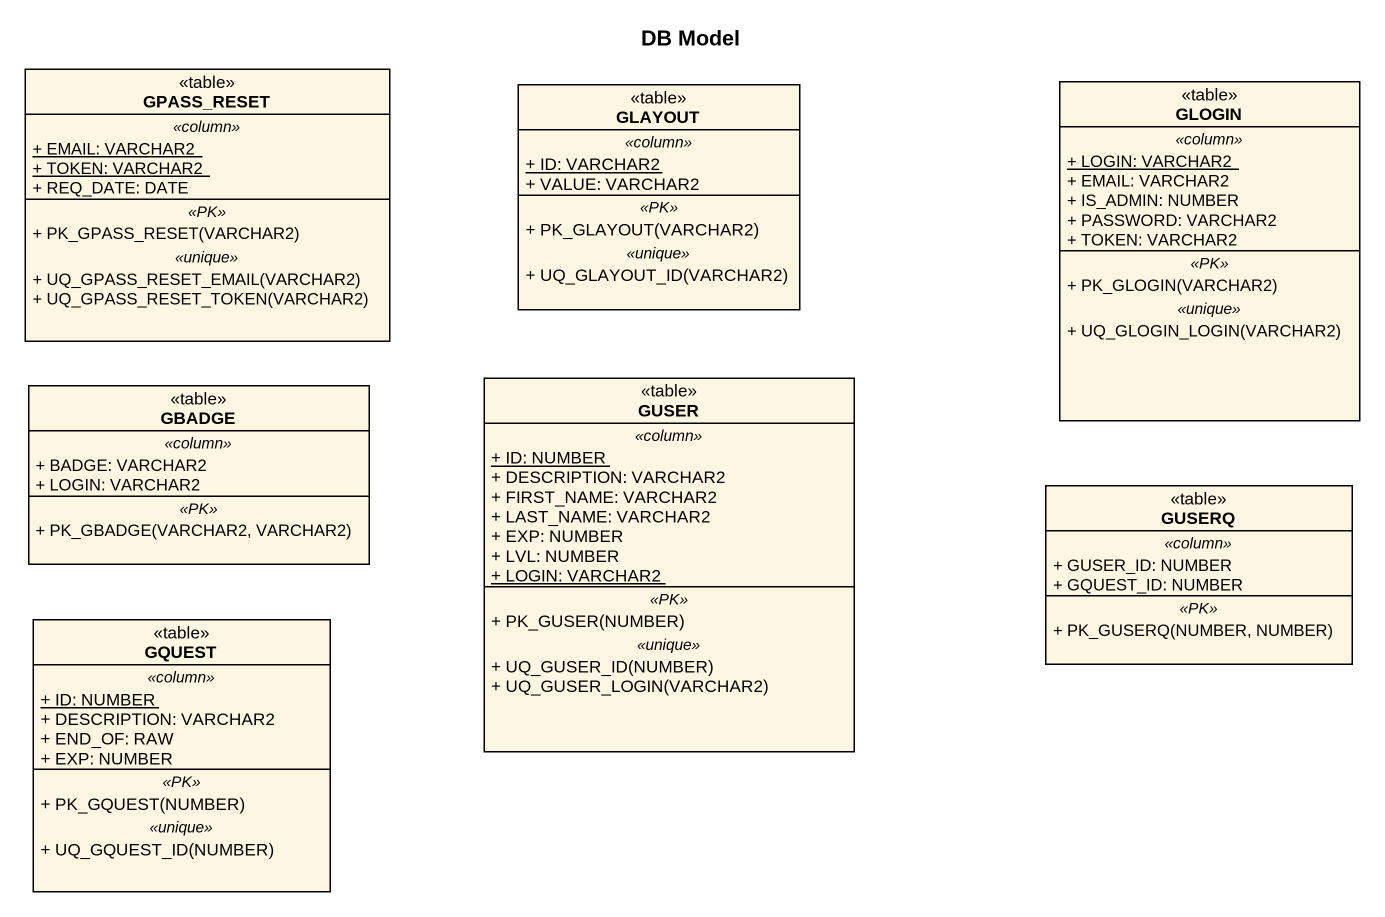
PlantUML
@startuml
title DB Model
hide circle
hide empty members
skinparam classAttributeIconSize 0
class GPASS_RESET <<table>> {
  .. <<column>> ..
  {static} + EMAIL: VARCHAR2
  {static} + TOKEN: VARCHAR2
  + REQ_DATE: DATE
  .. <<PK>> ..
  + PK_GPASS_RESET(VARCHAR2)
  .. <<unique>> ..
  + UQ_GPASS_RESET_EMAIL(VARCHAR2)
  + UQ_GPASS_RESET_TOKEN(VARCHAR2)
}
class GLAYOUT <<table>> {
  .. <<column>> ..
  {static} + ID: VARCHAR2
  + VALUE: VARCHAR2
  .. <<PK>> ..
  + PK_GLAYOUT(VARCHAR2)
  .. <<unique>> ..
  + UQ_GLAYOUT_ID(VARCHAR2)
}
class GLOGIN <<table>> {
  .. <<column>> ..
  {static} + LOGIN: VARCHAR2
  + EMAIL: VARCHAR2
  + IS_ADMIN: NUMBER
  + PASSWORD: VARCHAR2
  + TOKEN: VARCHAR2
  .. <<PK>> ..
  + PK_GLOGIN(VARCHAR2)
  .. <<unique>> ..
  + UQ_GLOGIN_LOGIN(VARCHAR2)
}
class GUSER <<table>> {
  .. <<column>> ..
  {static} + ID: NUMBER
  + DESCRIPTION: VARCHAR2
  + FIRST_NAME: VARCHAR2
  + LAST_NAME: VARCHAR2
  + EXP: NUMBER
  + LVL: NUMBER
  {static} + LOGIN: VARCHAR2
  .. <<PK>> ..
  + PK_GUSER(NUMBER)
  .. <<unique>> ..
  + UQ_GUSER_ID(NUMBER)
  + UQ_GUSER_LOGIN(VARCHAR2)
}
class GBADGE <<table>> {
  .. <<column>> ..
  + BADGE: VARCHAR2
  + LOGIN: VARCHAR2
  .. <<PK>> ..
  + PK_GBADGE(VARCHAR2, VARCHAR2)
}
class GUSERQ <<table>> {
  .. <<column>> ..
  + GUSER_ID: NUMBER
  + GQUEST_ID: NUMBER
  .. <<PK>> ..
  + PK_GUSERQ(NUMBER, NUMBER)
}
class GQUEST <<table>> {
  .. <<column>> ..
  {static} + ID: NUMBER
  + DESCRIPTION: VARCHAR2
  + END_OF: RAW
  + EXP: NUMBER
  .. <<PK>> ..
  + PK_GQUEST(NUMBER)
  .. <<unique>> ..
  + UQ_GQUEST_ID(NUMBER)
}
@enduml
